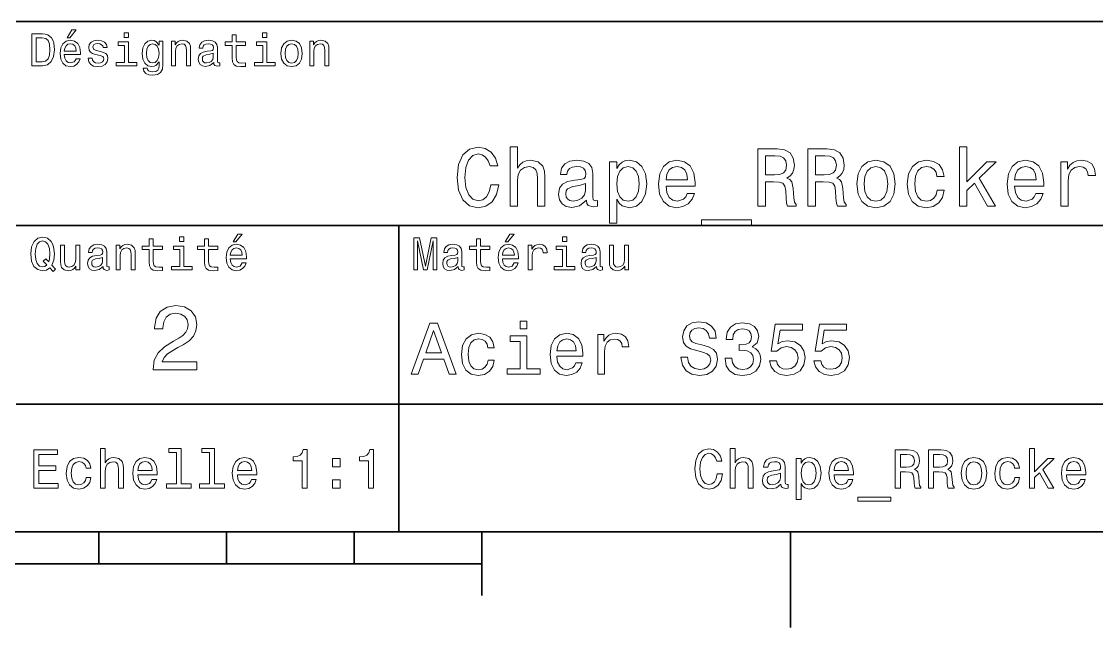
# Model space of a CAD drawing. Extents: x 0 to 297, y 0 to 210.
# Drawn here: x 162.4 to 246.7, y 2.5 to 50 of the extents above; entities that cross this region are included whole.
import ezdxf

# ---------------------------------------------------------------- set-up
doc = ezdxf.new("R2010")
doc.units = 0

msp = doc.modelspace()

# ---------------------------------------------------------------- linework, layer by layer
at = {"color": 7, "lineweight": 35}
for p, q in [((162, 50), (287, 50)), ((162, 34), (287, 34)), ((162, 20), (287, 20)), ((10, 10), (287, 10)), ((97, 10), (287, 10)), ((98.5, 7.5), (198.5, 7.5))]:
    msp.add_line(p, q, dxfattribs=at)
at = {"color": 7, "lineweight": 35, "ltscale": 0.35}
msp.add_line((192, 20), (192, 34), dxfattribs=at)
at = {"color": 7, "lineweight": 35, "ltscale": 0.25}
msp.add_line((192, 10), (192, 20), dxfattribs=at)
at = {"color": 7, "lineweight": 35, "ltscale": 0.0625}
for p, q in [((168.5, 10), (168.5, 7.5)), ((178.5, 10), (178.5, 7.5)), ((188.5, 10), (188.5, 7.5))]:
    msp.add_line(p, q, dxfattribs=at)
at = {"color": 7, "lineweight": 35, "ltscale": 0.125}
msp.add_line((198.5, 10), (198.5, 5), dxfattribs=at)
at = {"color": 7, "lineweight": 35, "ltscale": 0.1875}
msp.add_line((222.699997, 10), (222.699997, 2.5), dxfattribs=at)
at = {"color": 7, "lineweight": 13}
for points in [[(164.080688, 49.030979), (163.248566, 49.030979), (163.248566, 46.530979), (164.080688, 46.530979), (164.473343, 46.610229), (164.765137, 46.851585), (164.945251, 47.244236), (165.010086, 47.780979), (164.952454, 48.328529), (164.880402, 48.544666), (164.779541, 48.717579), (164.487747, 48.951729), (164.296829, 49.009365)], [(166.004318, 48.728386), (166.216858, 48.728386), (166.717575, 49.340778), (166.364548, 49.340778)], [(170.824203, 49.117435), (170.489197, 49.117435), (170.489197, 48.757202), (170.824203, 48.757202)], [(178.943802, 48.130402), (178.943802, 47.161381), (178.965424, 46.84798), (179.066284, 46.631844), (179.268005, 46.505764), (179.610229, 46.462536), (179.984863, 46.480545), (179.984863, 46.754322), (179.71109, 46.732708), (179.46254, 46.761528), (179.329254, 46.851585), (179.271606, 47.00288), (179.260803, 47.215416), (179.260803, 48.130402), (179.984863, 48.130402), (179.984863, 48.400574), (179.260803, 48.400574), (179.260803, 48.966137), (178.943802, 48.966137), (178.943802, 48.400574), (178.396255, 48.400574), (178.396255, 48.130402)], [(181.667145, 49.117435), (181.332138, 49.117435), (181.332138, 48.757202), (181.667145, 48.757202)], [(164.055481, 48.731987), (164.329254, 48.677952), (164.516571, 48.512245), (164.628235, 48.216858), (164.664261, 47.780979), (164.624634, 47.359509), (164.51297, 47.064121), (164.322052, 46.887608), (164.055481, 46.829971), (163.583572, 46.829971), (163.583572, 48.731987)], [(165.784576, 47.406338), (167.052597, 47.406338), (167.056198, 47.554035), (166.998566, 47.9683), (166.840057, 48.278099), (166.587891, 48.465416), (166.252884, 48.533859), (165.925079, 48.461815), (165.672913, 48.260086), (165.510803, 47.932278), (165.453171, 47.5), (165.507202, 47.056915), (165.669312, 46.732708), (165.917862, 46.530979), (166.242081, 46.462536), (166.523056, 46.509365), (166.753601, 46.631844), (166.922913, 46.826366), (167.020172, 47.085735), (166.706772, 47.085735), (166.641937, 46.941643), (166.548264, 46.833572), (166.281708, 46.747116), (166.07637, 46.786743), (165.921463, 46.912823), (165.820602, 47.118156), (165.784576, 47.395531)], [(165.784576, 47.672909), (165.824203, 47.921471), (165.921463, 48.105186), (166.069168, 48.216858), (166.263687, 48.256485), (166.454605, 48.216858), (166.60231, 48.105186), (166.692368, 47.921471), (166.724777, 47.672909)], [(168.623199, 47.658501), (168.317001, 47.730545), (168.090057, 47.8134), (168.014404, 47.982708), (168.036026, 48.101585), (168.111664, 48.188038), (168.234146, 48.242073), (168.41066, 48.263687), (168.579971, 48.242073), (168.713257, 48.177231), (168.799713, 48.079971), (168.835739, 47.950287), (169.145538, 47.950287), (169.145538, 47.957493), (169.091492, 48.191643), (168.943802, 48.375359), (168.713257, 48.490635), (168.41066, 48.533859), (168.104462, 48.490635), (167.881119, 48.371758), (167.740631, 48.195244), (167.697403, 47.971901), (167.729828, 47.755764), (167.830688, 47.604465), (167.996399, 47.496399), (168.237747, 47.42075), (168.590775, 47.334293), (168.806915, 47.244236), (168.864548, 47.172188), (168.886169, 47.064121), (168.853745, 46.930836), (168.767288, 46.829971), (168.626801, 46.765129), (168.439484, 46.743515), (168.241348, 46.765129), (168.09726, 46.840778), (168, 46.963257), (167.960373, 47.132565), (167.654175, 47.132565), (167.704605, 46.844379), (167.85231, 46.635445), (168.086456, 46.509365), (168.41066, 46.462536), (168.749283, 46.509365), (168.997833, 46.635445), (169.149139, 46.837173), (169.203171, 47.100143), (169.163544, 47.327087), (169.05188, 47.481987), (168.868149, 47.582851)], [(170.8134, 46.79755), (170.8134, 48.400574), (169.999283, 48.400574), (169.999283, 48.130402), (170.496399, 48.130402), (170.496399, 46.79755), (169.847977, 46.79755), (169.847977, 46.530979), (171.469025, 46.530979), (171.469025, 46.79755)], [(173.518738, 46.617435), (173.518738, 48.465416), (173.216141, 48.465416), (173.216141, 48.152016), (172.967575, 48.4366), (172.816284, 48.508644), (172.646973, 48.533859), (172.340775, 48.461815), (172.103027, 48.260086), (171.94812, 47.935879), (171.894089, 47.5), (171.94812, 47.060516), (172.103027, 46.736309), (172.340775, 46.530979), (172.646973, 46.462536), (172.819885, 46.487751), (172.963974, 46.552593), (173.216141, 46.826366), (173.216141, 46.552593), (173.187317, 46.336456), (173.108063, 46.181557), (172.956772, 46.091499), (172.729828, 46.059078), (172.531708, 46.080692), (172.391205, 46.134727), (172.30835, 46.228386), (172.283142, 46.354465), (171.976944, 46.354465), (171.976944, 46.340057), (172.023773, 46.109509), (172.167862, 45.9366), (172.398407, 45.824928), (172.711823, 45.785301), (173.086456, 45.839336), (173.335022, 45.990635), (173.47551, 46.253601)], [(172.221909, 47.5), (172.254318, 47.820606), (172.351593, 48.058357), (172.502884, 48.198845), (172.704605, 48.249279), (172.917145, 48.198845), (173.075653, 48.058357), (173.172913, 47.820606), (173.208939, 47.5), (173.172913, 47.172188), (173.075653, 46.938038), (172.917145, 46.793949), (172.704605, 46.747116), (172.502884, 46.793949), (172.351593, 46.938038), (172.254318, 47.175793)], [(174.181549, 46.530979), (174.498566, 46.530979), (174.498566, 47.647694), (174.530975, 47.903458), (174.635452, 48.090778), (174.797546, 48.206051), (175.013687, 48.249279), (175.1866, 48.213257), (175.294662, 48.115993), (175.348709, 47.953888), (175.366714, 47.737751), (175.366714, 46.530979), (175.683716, 46.530979), (175.683716, 47.802593), (175.669312, 48.058357), (175.604462, 48.270893), (175.391937, 48.465416), (175.060516, 48.533859), (174.876801, 48.508644), (174.721909, 48.440201), (174.588623, 48.324928), (174.484146, 48.170029), (174.484146, 48.465416), (174.181549, 48.465416)], [(177.499283, 46.783142), (177.499283, 46.772335), (177.517288, 46.649857), (177.57132, 46.5634), (177.798264, 46.494957), (177.974777, 46.523773), (177.974777, 46.76873), (177.899139, 46.757923), (177.798264, 46.804756), (177.780258, 46.948845), (177.780258, 47.950287), (177.73703, 48.206051), (177.610947, 48.386166), (177.391205, 48.494236), (177.081406, 48.533859), (176.778824, 48.490635), (176.555481, 48.368156), (176.414978, 48.177231), (176.368149, 47.925072), (176.368149, 47.903458), (176.65274, 47.903458), (176.677948, 48.054756), (176.757202, 48.162823), (176.886887, 48.227665), (177.070602, 48.25288), (177.247116, 48.234871), (177.373199, 48.180836), (177.448853, 48.087173), (177.47406, 47.957493), (177.459656, 47.806194), (177.402023, 47.730545), (177.257919, 47.694523), (176.987747, 47.665707), (176.677948, 47.600864), (176.458206, 47.485592), (176.328537, 47.305473), (176.28891, 47.038906), (176.324921, 46.801151), (176.4366, 46.624638), (176.616714, 46.512966), (176.86528, 46.473343), (177.200287, 46.548992)], [(181.656342, 46.79755), (181.656342, 48.400574), (180.842224, 48.400574), (180.842224, 48.130402), (181.33934, 48.130402), (181.33934, 46.79755), (180.690918, 46.79755), (180.690918, 46.530979), (182.311966, 46.530979), (182.311966, 46.79755)], [(182.762253, 47.496399), (182.819885, 47.056915), (182.985596, 46.732708), (183.248566, 46.530979), (183.601593, 46.462536), (183.951004, 46.530979), (184.213974, 46.729107), (184.379684, 47.053314), (184.440918, 47.496399), (184.379684, 47.935879), (184.213974, 48.263687), (183.951004, 48.461815), (183.601593, 48.533859), (183.248566, 48.461815), (182.985596, 48.260086), (182.819885, 47.935879)], [(183.086456, 47.5), (183.118881, 47.824207), (183.219742, 48.058357), (183.381851, 48.20245), (183.601593, 48.25288), (183.817719, 48.20245), (183.979828, 48.061958), (184.080688, 47.824207), (184.116714, 47.5), (184.080688, 47.172188), (183.979828, 46.934437), (183.817719, 46.790344), (183.601593, 46.743515), (183.381851, 46.790344), (183.219742, 46.934437), (183.118881, 47.172188)], [(185.024506, 46.530979), (185.341492, 46.530979), (185.341492, 47.647694), (185.373917, 47.903458), (185.478394, 48.090778), (185.640488, 48.206051), (185.856628, 48.249279), (186.029541, 48.213257), (186.137604, 48.115993), (186.19165, 47.953888), (186.209656, 47.737751), (186.209656, 46.530979), (186.526657, 46.530979), (186.526657, 47.802593), (186.512253, 48.058357), (186.447403, 48.270893), (186.234879, 48.465416), (185.903458, 48.533859), (185.719742, 48.508644), (185.56485, 48.440201), (185.431564, 48.324928), (185.327087, 48.170029), (185.327087, 48.465416), (185.024506, 48.465416)], [(177.463257, 47.208214), (177.420029, 47.020893), (177.304749, 46.876801), (177.131851, 46.783142), (176.919312, 46.750721), (176.782425, 46.76873), (176.68515, 46.826366), (176.623917, 46.927231), (176.605911, 47.067722), (176.620316, 47.193802), (176.677948, 47.283859), (176.908508, 47.384727), (177.200287, 47.427952), (177.463257, 47.514408)], [(199.226227, 37.203171), (199.096542, 36.658501), (198.882568, 36.269451), (198.58429, 36.029537), (198.234146, 35.951729), (197.812683, 36.068443), (197.481979, 36.418587), (197.26152, 36.989193), (197.190201, 37.780258), (197.26152, 38.564842), (197.475494, 39.14193), (197.806198, 39.492073), (198.234146, 39.615273), (198.54538, 39.55043), (198.811234, 39.368874), (199.018723, 39.077087), (199.161377, 38.675072), (199.777374, 38.675072), (199.582855, 39.291065), (199.245667, 39.757923), (198.785294, 40.049709), (198.234146, 40.153458), (197.546829, 39.991352), (197.021606, 39.537464), (196.684433, 38.791786), (196.567719, 37.780258), (196.684433, 36.76873), (197.021606, 36.023052), (197.546829, 35.562679), (198.234146, 35.407059), (198.837173, 35.530258), (199.323486, 35.873917), (199.667145, 36.438038), (199.848694, 37.203171)], [(200.73703, 35.530258), (201.307632, 35.530258), (201.307632, 37.540344), (201.365997, 38.000721), (201.554031, 38.337894), (201.845825, 38.545387), (202.234863, 38.623199), (202.546112, 38.558357), (202.740631, 38.383286), (202.837891, 38.091499), (202.870316, 37.70245), (202.870316, 35.530258), (203.440918, 35.530258), (203.440918, 37.819164), (203.414978, 38.279537), (203.298264, 38.662102), (202.91571, 39.012245), (202.319168, 39.135445), (201.994949, 39.090057), (201.716141, 38.966858), (201.482712, 38.772331), (201.307632, 38.506485), (201.307632, 40.185879), (200.73703, 40.185879)], [(220.150574, 35.530258), (220.753601, 35.530258), (220.753601, 37.430115), (221.369598, 37.430115), (221.823486, 37.41066), (222.108795, 37.319885), (222.264404, 37.105907), (222.329254, 36.723343), (222.361664, 36.139767), (222.400574, 35.757202), (222.478378, 35.530258), (223.159225, 35.530258), (223.159225, 35.653458), (223.010086, 35.835014), (222.958206, 36.172188), (222.912827, 36.898415), (222.802597, 37.4366), (222.653458, 37.605186), (222.420029, 37.728386), (222.679398, 37.890488), (222.860947, 38.117435), (222.977661, 38.402737), (223.016571, 38.746395), (222.925781, 39.291065), (222.666428, 39.699566), (222.238464, 39.945965), (221.654892, 40.030258), (220.150574, 40.030258)], [(224.054031, 35.530258), (224.657059, 35.530258), (224.657059, 37.430115), (225.273056, 37.430115), (225.726944, 37.41066), (226.012238, 37.319885), (226.167862, 37.105907), (226.232712, 36.723343), (226.265121, 36.139767), (226.304031, 35.757202), (226.381836, 35.530258), (227.062683, 35.530258), (227.062683, 35.653458), (226.913544, 35.835014), (226.861664, 36.172188), (226.816284, 36.898415), (226.706055, 37.4366), (226.556915, 37.605186), (226.323486, 37.728386), (226.582855, 37.890488), (226.764404, 38.117435), (226.881119, 38.402737), (226.920029, 38.746395), (226.829254, 39.291065), (226.569885, 39.699566), (226.141922, 39.945965), (225.55835, 40.030258), (224.054031, 40.030258)], [(235.945953, 35.530258), (236.516571, 35.530258), (236.516571, 36.755764), (237.113098, 37.332851), (238.137604, 35.530258), (238.779541, 35.530258), (237.502151, 37.728386), (238.811951, 39.012245), (238.092209, 39.012245), (236.516571, 37.443081), (236.516571, 40.185879), (235.945953, 40.185879)], [(206.708923, 35.98415), (206.708923, 35.964695), (206.741348, 35.744236), (206.838608, 35.588615), (207.247116, 35.465416), (207.564835, 35.517288), (207.564835, 35.958214), (207.428665, 35.938759), (207.247116, 36.023052), (207.214691, 36.282421), (207.214691, 38.085014), (207.136887, 38.545387), (206.909943, 38.869595), (206.514404, 39.064121), (205.956772, 39.135445), (205.412094, 39.057636), (205.010086, 38.837173), (204.757202, 38.493515), (204.672913, 38.039623), (204.672913, 38.000721), (205.18515, 38.000721), (205.230545, 38.273052), (205.373199, 38.467579), (205.606628, 38.584293), (205.937317, 38.629681), (206.255035, 38.59726), (206.481979, 38.5), (206.618149, 38.331409), (206.663544, 38.09798), (206.637604, 37.825645), (206.533859, 37.68948), (206.27449, 37.624638), (205.788177, 37.572765), (205.230545, 37.456051), (204.835007, 37.248558), (204.601578, 36.924351), (204.530258, 36.444523), (204.595093, 36.016571), (204.796112, 35.698845), (205.120316, 35.497837), (205.567719, 35.426514), (206.170746, 35.562679)], [(209.082123, 38.474064), (209.082123, 39.012245), (208.51152, 39.012245), (208.51152, 34.181557), (209.082123, 34.181557), (209.082123, 36.061958), (209.283142, 35.757202), (209.510086, 35.556194), (210.080688, 35.407059), (210.625351, 35.530258), (211.053314, 35.899857), (211.332123, 36.483429), (211.435883, 37.274494), (211.332123, 38.059078), (211.053314, 38.642651), (210.625351, 39.005764), (210.080688, 39.135445), (209.769455, 39.096542), (209.503601, 38.973343), (209.276657, 38.76585)], [(212.946686, 37.105907), (215.229095, 37.105907), (215.235596, 37.371758), (215.131836, 38.117435), (214.846542, 38.675072), (214.392654, 39.012245), (213.789627, 39.135445), (213.19957, 39.005764), (212.745667, 38.642651), (212.453888, 38.052593), (212.350143, 37.274494), (212.447403, 36.476944), (212.739197, 35.893372), (213.1866, 35.530258), (213.770172, 35.407059), (214.27594, 35.491352), (214.690918, 35.711815), (214.995667, 36.061958), (215.170746, 36.528816), (214.606628, 36.528816), (214.489914, 36.269451), (214.32132, 36.074928), (213.841492, 35.919308), (213.471893, 35.990631), (213.193085, 36.217579), (213.01152, 36.587173), (212.946686, 37.086452)], [(221.486313, 39.479107), (221.881836, 39.440201), (222.16066, 39.317001), (222.335724, 39.090057), (222.394089, 38.733429), (222.329254, 38.357346), (222.154175, 38.130402), (221.855911, 38.013687), (221.447403, 37.981266), (220.753601, 37.981266), (220.753601, 39.479107)], [(225.389771, 39.479107), (225.785294, 39.440201), (226.064117, 39.317001), (226.239197, 39.090057), (226.297546, 38.733429), (226.232712, 38.357346), (226.057632, 38.130402), (225.759369, 38.013687), (225.350861, 37.981266), (224.657059, 37.981266), (224.657059, 39.479107)], [(227.892639, 37.268009), (227.996399, 36.476944), (228.294662, 35.893372), (228.768005, 35.530258), (229.403458, 35.407059), (230.03241, 35.530258), (230.505768, 35.886887), (230.804031, 36.470459), (230.914261, 37.268009), (230.804031, 38.059078), (230.505768, 38.649136), (230.03241, 39.005764), (229.403458, 39.135445), (228.768005, 39.005764), (228.294662, 38.642651), (227.996399, 38.059078)], [(234.182281, 37.858067), (234.746399, 37.858067), (234.629669, 38.376801), (234.350861, 38.785301), (233.916412, 39.038185), (233.352295, 39.135445), (232.729828, 39.005764), (232.256485, 38.642651), (231.958206, 38.052593), (231.854462, 37.261528), (231.951721, 36.476944), (232.243515, 35.893372), (232.703888, 35.530258), (233.332855, 35.407059), (233.890488, 35.504322), (234.324921, 35.776657), (234.623199, 36.204609), (234.752869, 36.775215), (234.208206, 36.775215), (234.110947, 36.412102), (233.929382, 36.139767), (233.670029, 35.97118), (233.352295, 35.919308), (232.956772, 36.003601), (232.671463, 36.262966), (232.496399, 36.684437), (232.438034, 37.280979), (232.496399, 37.864552), (232.677948, 38.286022), (232.969727, 38.545387), (233.352295, 38.636166), (233.689484, 38.577808), (233.942352, 38.428673), (234.110947, 38.182274)], [(240.270889, 37.105907), (242.553314, 37.105907), (242.559784, 37.371758), (242.456055, 38.117435), (242.170746, 38.675072), (241.716858, 39.012245), (241.113831, 39.135445), (240.523773, 39.005764), (240.069885, 38.642651), (239.778091, 38.052593), (239.674347, 37.274494), (239.771606, 36.476944), (240.0634, 35.893372), (240.510803, 35.530258), (241.094376, 35.407059), (241.600143, 35.491352), (242.015121, 35.711815), (242.319885, 36.061958), (242.494949, 36.528816), (241.930832, 36.528816), (241.814117, 36.269451), (241.645523, 36.074928), (241.165695, 35.919308), (240.796112, 35.990631), (240.517288, 36.217579), (240.335724, 36.587173), (240.270889, 37.086452)], [(243.889038, 35.530258), (244.459656, 35.530258), (244.459656, 37.520893), (244.518005, 38.000721), (244.693085, 38.344379), (244.978378, 38.551872), (245.360947, 38.623199), (245.64624, 38.577808), (245.860229, 38.448124), (245.989899, 38.227665), (246.035294, 37.929394), (246.612381, 37.929394), (246.534576, 38.454609), (246.320602, 38.830692), (245.963974, 39.057636), (245.477661, 39.135445), (245.146973, 39.083572), (244.861664, 38.953888), (244.60878, 38.733429), (244.407776, 38.435158), (244.407776, 39.012245), (243.889038, 39.012245)], [(209.983429, 35.919308), (209.600861, 36.003601), (209.322037, 36.262966), (209.146973, 36.684437), (209.088608, 37.274494), (209.146973, 37.858067), (209.322037, 38.279537), (209.600861, 38.532421), (209.983429, 38.623199), (210.333572, 38.532421), (210.612396, 38.273052), (210.78746, 37.851585), (210.852295, 37.274494), (210.78746, 36.690922), (210.612396, 36.262966), (210.333572, 36.003601)], [(212.946686, 37.585735), (213.018005, 38.033138), (213.193085, 38.363831), (213.458923, 38.564842), (213.809082, 38.636166), (214.15274, 38.564842), (214.418579, 38.363831), (214.580688, 38.033138), (214.639038, 37.585735)], [(228.476227, 37.274494), (228.534576, 37.858067), (228.716125, 38.279537), (229.007919, 38.538902), (229.403458, 38.629681), (229.792511, 38.538902), (230.08429, 38.286022), (230.265839, 37.858067), (230.330688, 37.274494), (230.265839, 36.684437), (230.08429, 36.256481), (229.792511, 35.997116), (229.403458, 35.912823), (229.007919, 35.997116), (228.716125, 36.256481), (228.534576, 36.684437)], [(240.270889, 37.585735), (240.342209, 38.033138), (240.517288, 38.363831), (240.783142, 38.564842), (241.13327, 38.636166), (241.476944, 38.564842), (241.742798, 38.363831), (241.904892, 38.033138), (241.963257, 37.585735)], [(206.644089, 36.749279), (206.566284, 36.412102), (206.35878, 36.152737), (206.047546, 35.98415), (205.664978, 35.925793), (205.418579, 35.958214), (205.243515, 36.061958), (205.133286, 36.243515), (205.100861, 36.496395), (205.126801, 36.723343), (205.230545, 36.885445), (205.645523, 37.067001), (206.170746, 37.14481), (206.644089, 37.30043)], [(215.741348, 34.453888), (215.741348, 34), (219.644806, 34), (219.644806, 34.453888)], [(164.642654, 30.685879), (164.916428, 30.401297), (165.107346, 30.592218), (164.811966, 30.894812), (164.963257, 31.305475), (165.010086, 31.780979), (164.941635, 32.339336), (164.862396, 32.56628), (164.757919, 32.753601), (164.46254, 33.009365), (164.282425, 33.074207), (164.08429, 33.099422), (163.702454, 33.009365), (163.41066, 32.757202), (163.223343, 32.342937), (163.158508, 31.780979), (163.223343, 31.219019), (163.407059, 30.804754), (163.698853, 30.54899), (164.08429, 30.462536), (164.39769, 30.520172)], [(172.438034, 32.130402), (172.438034, 31.161383), (172.459656, 30.847982), (172.560516, 30.631844), (172.762253, 30.505762), (173.104462, 30.462536), (173.479111, 30.480547), (173.479111, 30.754322), (173.205338, 30.732708), (172.956772, 30.761526), (172.823486, 30.851583), (172.765854, 31.002882), (172.755035, 31.215418), (172.755035, 32.130402), (173.479111, 32.130402), (173.479111, 32.400574), (172.755035, 32.400574), (172.755035, 32.966137), (172.438034, 32.966137), (172.438034, 32.400574), (171.890488, 32.400574), (171.890488, 32.130402)], [(175.161377, 33.117435), (174.82637, 33.117435), (174.82637, 32.757202), (175.161377, 32.757202)], [(176.775223, 32.130402), (176.775223, 31.161383), (176.796829, 30.847982), (176.89769, 30.631844), (177.099426, 30.505762), (177.44165, 30.462536), (177.816284, 30.480547), (177.816284, 30.754322), (177.542511, 30.732708), (177.293945, 30.761526), (177.16066, 30.851583), (177.103027, 31.002882), (177.092224, 31.215418), (177.092224, 32.130402), (177.816284, 32.130402), (177.816284, 32.400574), (177.092224, 32.400574), (177.092224, 32.966137), (176.775223, 32.966137), (176.775223, 32.400574), (176.227661, 32.400574), (176.227661, 32.130402)], [(179.015854, 32.728386), (179.228394, 32.728386), (179.729111, 33.340778), (179.376083, 33.340778)], [(193.183716, 30.530979), (193.46109, 30.530979), (193.46109, 32.80043), (193.929398, 30.530979), (194.239197, 30.530979), (194.703888, 32.80043), (194.703888, 30.530979), (194.984863, 30.530979), (194.984863, 33.030979), (194.545395, 33.030979), (194.08429, 30.826368), (193.626801, 33.030979), (193.183716, 33.030979)], [(198.100861, 32.130402), (198.100861, 31.161383), (198.122482, 30.847982), (198.223343, 30.631844), (198.425079, 30.505762), (198.767288, 30.462536), (199.141937, 30.480547), (199.141937, 30.754322), (198.868149, 30.732708), (198.619598, 30.761526), (198.486313, 30.851583), (198.42868, 31.002882), (198.417862, 31.215418), (198.417862, 32.130402), (199.141937, 32.130402), (199.141937, 32.400574), (198.417862, 32.400574), (198.417862, 32.966137), (198.100861, 32.966137), (198.100861, 32.400574), (197.553314, 32.400574), (197.553314, 32.130402)], [(200.341492, 32.728386), (200.554031, 32.728386), (201.054749, 33.340778), (200.701736, 33.340778)], [(205.161377, 33.117435), (204.82637, 33.117435), (204.82637, 32.757202), (205.161377, 32.757202)], [(164.41571, 30.916426), (164.260803, 30.801151), (164.08429, 30.765129), (163.850143, 30.829971), (163.666428, 31.024494), (163.543945, 31.341497), (163.504318, 31.780979), (163.543945, 32.216858), (163.662827, 32.537464), (163.846542, 32.731987), (164.08429, 32.80043), (164.318451, 32.731987), (164.502167, 32.533859), (164.621033, 32.213257), (164.664261, 31.780979), (164.631851, 31.40634), (164.5634, 31.150576), (164.329254, 31.395533), (164.13472, 31.211815)], [(166.998566, 32.465416), (166.681549, 32.465416), (166.681549, 31.348703), (166.645538, 31.089336), (166.541061, 30.902016), (166.378967, 30.786743), (166.166428, 30.750719), (165.997116, 30.779539), (165.889053, 30.865993), (165.827805, 31.013687), (165.8134, 31.222622), (165.8134, 32.465416), (165.496399, 32.465416), (165.496399, 31.193804), (165.507202, 30.93804), (165.575653, 30.725504), (165.784576, 30.530979), (166.119598, 30.462536), (166.299713, 30.487751), (166.454605, 30.552593), (166.587891, 30.664265), (166.695969, 30.826368), (166.695969, 30.530979), (166.998566, 30.530979)], [(168.824921, 30.78314), (168.824921, 30.772333), (168.842941, 30.649855), (168.896973, 30.5634), (169.123917, 30.494957), (169.30043, 30.523775), (169.30043, 30.768732), (169.224777, 30.757925), (169.123917, 30.804754), (169.105911, 30.948847), (169.105911, 31.950287), (169.062683, 32.206051), (168.9366, 32.386166), (168.716858, 32.494236), (168.407059, 32.533859), (168.104462, 32.490635), (167.881119, 32.368156), (167.740631, 32.177231), (167.693802, 31.925072), (167.693802, 31.903458), (167.978394, 31.903458), (168.003601, 32.054756), (168.082855, 32.162823), (168.21254, 32.227665), (168.396255, 32.25288), (168.572769, 32.234871), (168.698853, 32.180836), (168.77449, 32.087173), (168.799713, 31.957493), (168.785309, 31.806194), (168.727661, 31.730547), (168.583572, 31.694523), (168.3134, 31.665705), (168.003601, 31.600864), (167.783859, 31.48559), (167.654175, 31.305475), (167.614548, 31.038904), (167.650574, 30.801151), (167.762253, 30.62464), (167.942368, 30.512968), (168.190918, 30.473343), (168.52594, 30.54899)], [(169.844376, 30.530979), (170.161377, 30.530979), (170.161377, 31.647694), (170.193802, 31.903458), (170.298279, 32.090778), (170.460373, 32.206051), (170.676514, 32.249279), (170.849426, 32.213257), (170.957489, 32.115993), (171.011536, 31.95389), (171.029541, 31.737751), (171.029541, 30.530979), (171.346542, 30.530979), (171.346542, 31.802593), (171.332138, 32.058357), (171.267288, 32.270893), (171.054749, 32.465416), (170.723343, 32.533859), (170.539627, 32.508644), (170.38472, 32.440201), (170.251434, 32.324928), (170.146973, 32.170029), (170.146973, 32.465416), (169.844376, 32.465416)], [(175.150574, 30.79755), (175.150574, 32.400574), (174.336456, 32.400574), (174.336456, 32.130402), (174.833572, 32.130402), (174.833572, 30.79755), (174.185165, 30.79755), (174.185165, 30.530979), (175.806198, 30.530979), (175.806198, 30.79755)], [(178.796112, 31.40634), (180.064117, 31.40634), (180.067719, 31.554033), (180.010086, 31.9683), (179.851593, 32.278099), (179.599426, 32.465416), (179.264404, 32.533859), (178.9366, 32.461815), (178.684433, 32.260086), (178.522339, 31.932276), (178.464691, 31.5), (178.518738, 31.056915), (178.680832, 30.732708), (178.929398, 30.530979), (179.253601, 30.462536), (179.534576, 30.509365), (179.765137, 30.631844), (179.934433, 30.826368), (180.031708, 31.085733), (179.718292, 31.085733), (179.653458, 30.941643), (179.559799, 30.833572), (179.293228, 30.747118), (179.087891, 30.786743), (178.932999, 30.912823), (178.832138, 31.118155), (178.796112, 31.395533)], [(178.796112, 31.672911), (178.835739, 31.921469), (178.932999, 32.105186), (179.080688, 32.216858), (179.275208, 32.256485), (179.466141, 32.216858), (179.613831, 32.105186), (179.703888, 31.921469), (179.736313, 31.672911)], [(196.656342, 30.78314), (196.656342, 30.772333), (196.674347, 30.649855), (196.728394, 30.5634), (196.955338, 30.494957), (197.131851, 30.523775), (197.131851, 30.768732), (197.056198, 30.757925), (196.955338, 30.804754), (196.937317, 30.948847), (196.937317, 31.950287), (196.894089, 32.206051), (196.768005, 32.386166), (196.548264, 32.494236), (196.23848, 32.533859), (195.935883, 32.490635), (195.71254, 32.368156), (195.572052, 32.177231), (195.525223, 31.925072), (195.525223, 31.903458), (195.809799, 31.903458), (195.835022, 32.054756), (195.914261, 32.162823), (196.043945, 32.227665), (196.227661, 32.25288), (196.404175, 32.234871), (196.530258, 32.180836), (196.605911, 32.087173), (196.631119, 31.957493), (196.616714, 31.806194), (196.559082, 31.730547), (196.414978, 31.694523), (196.144806, 31.665705), (195.835022, 31.600864), (195.61528, 31.48559), (195.485596, 31.305475), (195.445969, 31.038904), (195.481995, 30.801151), (195.593658, 30.62464), (195.773773, 30.512968), (196.022339, 30.473343), (196.357346, 30.54899)], [(200.121765, 31.40634), (201.389771, 31.40634), (201.393372, 31.554033), (201.335739, 31.9683), (201.177231, 32.278099), (200.925079, 32.465416), (200.590057, 32.533859), (200.262253, 32.461815), (200.010086, 32.260086), (199.847977, 31.932276), (199.790344, 31.5), (199.844376, 31.056915), (200.006485, 30.732708), (200.255051, 30.530979), (200.579254, 30.462536), (200.860229, 30.509365), (201.090775, 30.631844), (201.260086, 30.826368), (201.357346, 31.085733), (201.043945, 31.085733), (200.979111, 30.941643), (200.885452, 30.833572), (200.618881, 30.747118), (200.413544, 30.786743), (200.258652, 30.912823), (200.157776, 31.118155), (200.121765, 31.395533)], [(200.121765, 31.672911), (200.161377, 31.921469), (200.258652, 32.105186), (200.406342, 32.216858), (200.600861, 32.256485), (200.791794, 32.216858), (200.939484, 32.105186), (201.029541, 31.921469), (201.061966, 31.672911)], [(202.131851, 30.530979), (202.448853, 30.530979), (202.448853, 31.636887), (202.481262, 31.903458), (202.578537, 32.094379), (202.73703, 32.209652), (202.94957, 32.249279), (203.108063, 32.224064), (203.226944, 32.152016), (203.298996, 32.029537), (203.324203, 31.863832), (203.644806, 31.863832), (203.601593, 32.155621), (203.482712, 32.364552), (203.284576, 32.490635), (203.014404, 32.533859), (202.830688, 32.505043), (202.672195, 32.432995), (202.531708, 32.310516), (202.420029, 32.144814), (202.420029, 32.465416), (202.131851, 32.465416)], [(205.150574, 30.79755), (205.150574, 32.400574), (204.336456, 32.400574), (204.336456, 32.130402), (204.833572, 32.130402), (204.833572, 30.79755), (204.185165, 30.79755), (204.185165, 30.530979), (205.806198, 30.530979), (205.806198, 30.79755)], [(207.499283, 30.78314), (207.499283, 30.772333), (207.517288, 30.649855), (207.57132, 30.5634), (207.798264, 30.494957), (207.974777, 30.523775), (207.974777, 30.768732), (207.899139, 30.757925), (207.798264, 30.804754), (207.780258, 30.948847), (207.780258, 31.950287), (207.73703, 32.206051), (207.610947, 32.386166), (207.391205, 32.494236), (207.081406, 32.533859), (206.778824, 32.490635), (206.555481, 32.368156), (206.414978, 32.177231), (206.368149, 31.925072), (206.368149, 31.903458), (206.65274, 31.903458), (206.677948, 32.054756), (206.757202, 32.162823), (206.886887, 32.227665), (207.070602, 32.25288), (207.247116, 32.234871), (207.373199, 32.180836), (207.448853, 32.087173), (207.47406, 31.957493), (207.459656, 31.806194), (207.402023, 31.730547), (207.257919, 31.694523), (206.987747, 31.665705), (206.677948, 31.600864), (206.458206, 31.48559), (206.328537, 31.305475), (206.28891, 31.038904), (206.324921, 30.801151), (206.4366, 30.62464), (206.616714, 30.512968), (206.86528, 30.473343), (207.200287, 30.54899)], [(210.010086, 32.465416), (209.693085, 32.465416), (209.693085, 31.348703), (209.657059, 31.089336), (209.552597, 30.902016), (209.390488, 30.786743), (209.177948, 30.750719), (209.008636, 30.779539), (208.900574, 30.865993), (208.83934, 31.013687), (208.824921, 31.222622), (208.824921, 32.465416), (208.507919, 32.465416), (208.507919, 31.193804), (208.518738, 30.93804), (208.587173, 30.725504), (208.796112, 30.530979), (209.131119, 30.462536), (209.311234, 30.487751), (209.466141, 30.552593), (209.599426, 30.664265), (209.707489, 30.826368), (209.707489, 30.530979), (210.010086, 30.530979)], [(168.78891, 31.208212), (168.745682, 31.020893), (168.630402, 30.876801), (168.457489, 30.78314), (168.244965, 30.750719), (168.108063, 30.768732), (168.010803, 30.826368), (167.94957, 30.927233), (167.931549, 31.067722), (167.945969, 31.193804), (168.003601, 31.283861), (168.234146, 31.384726), (168.52594, 31.427954), (168.78891, 31.514408)], [(196.620316, 31.208212), (196.577087, 31.020893), (196.461823, 30.876801), (196.28891, 30.78314), (196.07637, 30.750719), (195.939484, 30.768732), (195.842224, 30.826368), (195.780975, 30.927233), (195.76297, 31.067722), (195.777374, 31.193804), (195.835022, 31.283861), (196.065567, 31.384726), (196.357346, 31.427954), (196.620316, 31.514408)], [(207.463257, 31.208212), (207.420029, 31.020893), (207.304749, 30.876801), (207.131851, 30.78314), (206.919312, 30.750719), (206.782425, 30.768732), (206.68515, 30.826368), (206.623917, 30.927233), (206.605911, 31.067722), (206.620316, 31.193804), (206.677948, 31.283861), (206.908508, 31.384726), (207.200287, 31.427954), (207.463257, 31.514408)], [(172.742065, 22.700289), (176.178665, 22.700289), (176.178665, 23.319885), (173.462524, 23.319885), (173.613831, 23.658503), (173.873199, 23.939482), (174.672897, 24.45101), (175.097977, 24.667147), (175.573486, 24.976946), (175.912094, 25.337177), (176.106628, 25.762249), (176.178665, 26.244957), (176.056183, 26.850143), (175.717575, 27.325649), (175.198837, 27.628242), (174.528809, 27.736313), (173.837173, 27.613834), (173.311234, 27.275217), (172.97261, 26.734871), (172.857346, 26.021614), (172.857346, 25.92075), (173.512955, 25.92075), (173.512955, 25.978386), (173.577805, 26.4683), (173.772324, 26.828531), (174.082123, 27.059078), (174.492783, 27.138329), (174.91066, 27.066282), (175.220459, 26.886168), (175.42218, 26.605188), (175.494232, 26.252163), (175.443802, 25.92075), (175.306915, 25.639771), (175.076355, 25.394814), (174.759354, 25.178675), (174.33429, 24.948128), (173.628235, 24.501442), (173.131119, 24.025938), (172.835724, 23.449568), (172.742065, 22.721903)], [(192.982712, 22.360231), (193.51297, 22.360231), (193.933716, 23.536024), (195.530258, 23.536024), (195.951004, 22.360231), (196.492798, 22.360231), (195.028824, 26.365995), (194.440918, 26.365995)], [(202.048996, 26.49856), (201.51297, 26.49856), (201.51297, 25.922192), (202.048996, 25.922192)], [(214.642654, 23.680117), (214.118149, 23.680117), (214.233429, 23.069164), (214.521606, 22.619596), (214.965424, 22.348703), (215.564835, 22.250721), (216.158508, 22.342941), (216.60231, 22.596542), (216.88472, 22.994238), (216.988464, 23.518732), (216.902023, 23.991356), (216.659943, 24.296831), (216.268005, 24.49856), (215.743515, 24.648417), (215.293945, 24.757925), (215, 24.884727), (214.832855, 25.069164), (214.780975, 25.357349), (214.832855, 25.616714), (214.982712, 25.812681), (215.213257, 25.945246), (215.530258, 25.991356), (215.853027, 25.933718), (216.106628, 25.778099), (216.273773, 25.518732), (216.354462, 25.167149), (216.878967, 25.167149), (216.878967, 25.178675), (216.786743, 25.720463), (216.515854, 26.12392), (216.08934, 26.377522), (215.51297, 26.463978), (214.994232, 26.377522), (214.590775, 26.135448), (214.331406, 25.760807), (214.239197, 25.276657), (214.314117, 24.844381), (214.533142, 24.550434), (214.878967, 24.354467), (215.351593, 24.204613), (215.818451, 24.072046), (216.170029, 23.945246), (216.383286, 23.760807), (216.458206, 23.461096), (216.389053, 23.155621), (216.210373, 22.925074), (215.939484, 22.780981), (215.587891, 22.734871), (215.195969, 22.798271), (214.896255, 22.98271), (214.706055, 23.282421)], [(217.570602, 23.616716), (217.570602, 23.57637), (217.662827, 23.023056), (217.933716, 22.60807), (218.360229, 22.342941), (218.925079, 22.244957), (219.52449, 22.342941), (219.97406, 22.596542), (220.262253, 23), (220.365997, 23.518732), (220.319885, 23.858791), (220.193085, 24.135448), (219.985596, 24.348703), (219.708939, 24.504324), (220.083572, 24.815563), (220.216141, 25.311239), (220.129684, 25.760807), (219.881836, 26.100864), (219.478378, 26.314121), (218.925079, 26.38905), (218.406342, 26.296831), (218.008636, 26.043228), (217.749283, 25.639771), (217.662827, 25.103746), (217.662827, 25.063402), (218.175797, 25.063402), (218.221893, 25.432278), (218.371765, 25.697407), (218.613831, 25.858791), (218.953888, 25.916428), (219.253601, 25.870317), (219.472626, 25.749281), (219.605194, 25.553314), (219.657059, 25.288185), (219.605194, 25.005764), (219.466858, 24.815563), (219.224777, 24.700289), (218.896255, 24.665707), (218.671463, 24.671471), (218.671463, 24.216139), (218.953888, 24.227667), (219.317001, 24.175793), (219.587891, 24.037464), (219.749283, 23.812681), (219.806915, 23.518732), (219.743515, 23.184439), (219.57637, 22.9366), (219.311234, 22.780981), (218.959656, 22.729107), (218.596542, 22.786745), (218.331406, 22.959656), (218.164261, 23.236313), (218.100861, 23.616716)], [(221.0634, 23.40346), (221.190201, 22.930836), (221.472626, 22.56196), (221.887604, 22.331413), (222.417862, 22.244957), (223, 22.348703), (223.455322, 22.631124), (223.743515, 23.080692), (223.853027, 23.657061), (223.755035, 24.193085), (223.478378, 24.613834), (223.046112, 24.884727), (222.48703, 24.98271), (222.054749, 24.913546), (221.720459, 24.723343), (221.881836, 25.801153), (223.634003, 25.801153), (223.634003, 26.273777), (221.495682, 26.273777), (221.17868, 24.152739), (221.639771, 24.152739), (221.97406, 24.423632), (222.400574, 24.521614), (222.769455, 24.458214), (223.051865, 24.273777), (223.230545, 23.991356), (223.293945, 23.628242), (223.230545, 23.265131), (223.046112, 22.98271), (222.763687, 22.804035), (222.400574, 22.740635), (222.095093, 22.780981), (221.858795, 22.913546), (221.685883, 23.121038), (221.599426, 23.40346)], [(224.533142, 23.40346), (224.659943, 22.930836), (224.942352, 22.56196), (225.357346, 22.331413), (225.887604, 22.244957), (226.469742, 22.348703), (226.925064, 22.631124), (227.213257, 23.080692), (227.322769, 23.657061), (227.224777, 24.193085), (226.94812, 24.613834), (226.515839, 24.884727), (225.956772, 24.98271), (225.52449, 24.913546), (225.190201, 24.723343), (225.351578, 25.801153), (227.103745, 25.801153), (227.103745, 26.273777), (224.965424, 26.273777), (224.648407, 24.152739), (225.109512, 24.152739), (225.443802, 24.423632), (225.870316, 24.521614), (226.239197, 24.458214), (226.521606, 24.273777), (226.700287, 23.991356), (226.763687, 23.628242), (226.700287, 23.265131), (226.515839, 22.98271), (226.233429, 22.804035), (225.870316, 22.740635), (225.564835, 22.780981), (225.328522, 22.913546), (225.155609, 23.121038), (225.069153, 23.40346)], [(194.118149, 24.025938), (194.734863, 25.789627), (195.351578, 24.025938)], [(198.982712, 24.429396), (199.484146, 24.429396), (199.380402, 24.890491), (199.132568, 25.253603), (198.746399, 25.478386), (198.244949, 25.564842), (197.69165, 25.449568), (197.270889, 25.126802), (197.005768, 24.602306), (196.913544, 23.899136), (197, 23.201731), (197.259369, 22.682999), (197.668594, 22.360231), (198.227661, 22.250721), (198.723343, 22.337177), (199.109512, 22.579252), (199.374634, 22.959656), (199.489914, 23.46686), (199.005768, 23.46686), (198.919312, 23.144093), (198.757919, 22.902018), (198.527374, 22.752163), (198.244949, 22.706053), (197.893372, 22.780981), (197.639771, 23.011528), (197.484146, 23.386168), (197.432281, 23.916428), (197.484146, 24.43516), (197.645538, 24.809799), (197.904892, 25.040346), (198.244949, 25.121038), (198.544662, 25.069164), (198.769455, 24.9366), (198.919312, 24.717581)], [(202.031708, 22.786745), (202.031708, 25.351585), (200.729111, 25.351585), (200.729111, 24.91931), (201.52449, 24.91931), (201.52449, 22.786745), (200.48703, 22.786745), (200.48703, 22.360231), (203.080688, 22.360231), (203.080688, 22.786745)], [(204.394806, 23.760807), (206.42363, 23.760807), (206.429398, 23.99712), (206.337173, 24.659943), (206.083572, 25.155621), (205.680115, 25.455332), (205.144089, 25.564842), (204.619598, 25.449568), (204.216141, 25.126802), (203.956772, 24.602306), (203.864548, 23.910664), (203.951004, 23.201731), (204.210373, 22.682999), (204.608063, 22.360231), (205.126801, 22.250721), (205.57637, 22.325649), (205.945251, 22.521614), (206.216141, 22.832853), (206.371765, 23.247839), (205.870316, 23.247839), (205.766571, 23.017292), (205.616714, 22.844381), (205.190201, 22.706053), (204.861664, 22.769453), (204.613831, 22.971182), (204.452454, 23.299713), (204.394806, 23.743517)], [(207.610947, 22.360231), (208.118149, 22.360231), (208.118149, 24.129684), (208.170029, 24.556196), (208.325653, 24.861671), (208.579254, 25.04611), (208.919312, 25.10951), (209.172913, 25.069164), (209.363113, 24.953892), (209.478394, 24.757925), (209.518738, 24.492796), (210.031708, 24.492796), (209.96254, 24.959656), (209.772339, 25.293949), (209.455338, 25.495678), (209.023056, 25.564842), (208.729111, 25.518732), (208.47551, 25.40346), (208.250717, 25.207493), (208.072052, 24.942364), (208.072052, 25.455332), (207.610947, 25.455332)], [(204.394806, 24.187321), (204.458206, 24.585014), (204.613831, 24.878963), (204.850143, 25.057638), (205.161377, 25.121038), (205.466858, 25.057638), (205.703171, 24.878963), (205.84726, 24.585014), (205.899139, 24.187321)], [(163.393372, 13.428675), (165.295395, 13.428675), (165.295395, 13.791787), (163.791061, 13.791787), (163.791061, 14.807637), (165.131119, 14.807637), (165.131119, 15.166427), (163.791061, 15.166427), (163.791061, 16.065563), (165.260803, 16.065563), (165.260803, 16.428675), (163.393372, 16.428675)], [(168.610947, 13.428675), (168.991348, 13.428675), (168.991348, 14.768732), (169.030258, 15.075649), (169.155624, 15.300432), (169.350143, 15.438761), (169.609512, 15.490635), (169.817001, 15.447407), (169.946686, 15.330692), (170.011536, 15.136168), (170.033142, 14.876801), (170.033142, 13.428675), (170.413544, 13.428675), (170.413544, 14.954612), (170.396255, 15.261528), (170.318451, 15.516571), (170.0634, 15.75), (169.66571, 15.832133), (169.44957, 15.801874), (169.263687, 15.719741), (169.108063, 15.590058), (168.991348, 15.412825), (168.991348, 16.532421), (168.610947, 16.532421)], [(174.572052, 16.212536), (174.572052, 13.748559), (173.789627, 13.748559), (173.789627, 13.428675), (175.730545, 13.428675), (175.730545, 13.748559), (174.952454, 13.748559), (174.952454, 16.532421), (173.97551, 16.532421), (173.97551, 16.212536)], [(177.174347, 16.212536), (177.174347, 13.748559), (176.391937, 13.748559), (176.391937, 13.428675), (178.332855, 13.428675), (178.332855, 13.748559), (177.554749, 13.748559), (177.554749, 16.532421), (176.577805, 16.532421), (176.577805, 16.212536)], [(184.416412, 13.428675), (184.809784, 13.428675), (184.809784, 16.450289), (184.515839, 16.450289), (184.438034, 16.1866), (184.28241, 16.009367), (184.044662, 15.905621), (183.716125, 15.871038), (183.716125, 15.564121), (184.416412, 15.564121)], [(189.621033, 13.428675), (190.014404, 13.428675), (190.014404, 16.450289), (189.720459, 16.450289), (189.642639, 16.1866), (189.48703, 16.009367), (189.249268, 15.905621), (188.920746, 15.871038), (188.920746, 15.564121), (189.621033, 15.564121)], [(216.966843, 14.543948), (216.880402, 14.180836), (216.737747, 13.92147), (216.538895, 13.761528), (216.305466, 13.709655), (216.02449, 13.787464), (215.804031, 14.020894), (215.657043, 14.401298), (215.609497, 14.928675), (215.657043, 15.45173), (215.799698, 15.836456), (216.020157, 16.069885), (216.305466, 16.152018), (216.512955, 16.108789), (216.690186, 15.987753), (216.828522, 15.793228), (216.923615, 15.525217), (217.33429, 15.525217), (217.204605, 15.93588), (216.979813, 16.247118), (216.672897, 16.441643), (216.305466, 16.510807), (215.84726, 16.402739), (215.497116, 16.100145), (215.272324, 15.603026), (215.194519, 14.928675), (215.272324, 14.254323), (215.497116, 13.757205), (215.84726, 13.450289), (216.305466, 13.346542), (216.707489, 13.428675), (217.031693, 13.657782), (217.260803, 14.033862), (217.381836, 14.543948)], [(217.97406, 13.428675), (218.354462, 13.428675), (218.354462, 14.768732), (218.393356, 15.075649), (218.518723, 15.300432), (218.713242, 15.438761), (218.97261, 15.490635), (219.180099, 15.447407), (219.309784, 15.330692), (219.374634, 15.136168), (219.39624, 14.876801), (219.39624, 13.428675), (219.776642, 13.428675), (219.776642, 14.954612), (219.759354, 15.261528), (219.681549, 15.516571), (219.426498, 15.75), (219.028809, 15.832133), (218.812668, 15.801874), (218.626785, 15.719741), (218.471176, 15.590058), (218.354462, 15.412825), (218.354462, 16.532421), (217.97406, 16.532421)], [(230.916412, 13.428675), (231.318436, 13.428675), (231.318436, 14.695246), (231.729095, 14.695246), (232.031693, 14.682277), (232.221893, 14.621758), (232.325638, 14.479107), (232.368866, 14.224064), (232.390488, 13.835014), (232.416412, 13.579971), (232.468292, 13.428675), (232.92218, 13.428675), (232.92218, 13.510807), (232.822754, 13.631845), (232.788177, 13.856628), (232.757919, 14.340778), (232.684433, 14.699568), (232.585007, 14.81196), (232.429382, 14.894093), (232.602295, 15.002162), (232.723328, 15.153459), (232.801147, 15.34366), (232.827087, 15.572767), (232.766556, 15.93588), (232.593658, 16.208214), (232.30835, 16.372478), (231.919296, 16.428675), (230.916412, 16.428675)], [(231.806915, 16.061239), (232.070602, 16.035303), (232.25647, 15.953171), (232.373184, 15.801874), (232.412094, 15.564121), (232.368866, 15.313401), (232.252151, 15.162104), (232.053299, 15.084294), (231.780975, 15.06268), (231.318436, 15.06268), (231.318436, 16.061239)], [(233.518723, 13.428675), (233.920746, 13.428675), (233.920746, 14.695246), (234.331406, 14.695246), (234.634003, 14.682277), (234.824203, 14.621758), (234.927948, 14.479107), (234.971176, 14.224064), (234.992783, 13.835014), (235.018723, 13.579971), (235.070602, 13.428675), (235.52449, 13.428675), (235.52449, 13.510807), (235.425064, 13.631845), (235.390488, 13.856628), (235.360229, 14.340778), (235.286743, 14.699568), (235.187317, 14.81196), (235.031693, 14.894093), (235.204605, 15.002162), (235.325638, 15.153459), (235.403442, 15.34366), (235.429382, 15.572767), (235.368866, 15.93588), (235.195953, 16.208214), (234.91066, 16.372478), (234.521606, 16.428675), (233.518723, 16.428675)], [(234.40921, 16.061239), (234.672897, 16.035303), (234.85878, 15.953171), (234.975494, 15.801874), (235.014404, 15.564121), (234.971176, 15.313401), (234.854462, 15.162104), (234.655609, 15.084294), (234.38327, 15.06268), (233.920746, 15.06268), (233.920746, 16.061239)], [(241.446686, 13.428675), (241.827087, 13.428675), (241.827087, 14.245678), (242.224777, 14.630404), (242.907776, 13.428675), (243.335724, 13.428675), (242.484146, 14.894093), (243.357346, 15.75), (242.877518, 15.75), (241.827087, 14.703891), (241.827087, 16.532421), (241.446686, 16.532421)], [(167.48703, 14.980548), (167.863113, 14.980548), (167.785309, 15.326369), (167.599426, 15.598703), (167.309799, 15.767292), (166.933716, 15.832133), (166.518738, 15.745678), (166.203171, 15.503603), (166.004318, 15.110231), (165.935165, 14.582853), (166, 14.059798), (166.194519, 13.67075), (166.501434, 13.428675), (166.920746, 13.346542), (167.292511, 13.411384), (167.582138, 13.592939), (167.780975, 13.878242), (167.867432, 14.258646), (167.504318, 14.258646), (167.439484, 14.016571), (167.318451, 13.835014), (167.145538, 13.722623), (166.933716, 13.688041), (166.670029, 13.744237), (166.479828, 13.917148), (166.363113, 14.198127), (166.324203, 14.595821), (166.363113, 14.984871), (166.484146, 15.26585), (166.67868, 15.438761), (166.933716, 15.49928), (167.158508, 15.460375), (167.327087, 15.360951), (167.439484, 15.196686)], [(171.546112, 14.479107), (173.067719, 14.479107), (173.072052, 14.656341), (173.002884, 15.153459), (172.812683, 15.525217), (172.510086, 15.75), (172.108063, 15.832133), (171.714691, 15.745678), (171.412109, 15.503603), (171.217575, 15.110231), (171.148422, 14.591499), (171.213257, 14.059798), (171.407776, 13.67075), (171.706055, 13.428675), (172.095108, 13.346542), (172.432281, 13.402739), (172.708939, 13.549712), (172.912109, 13.783141), (173.028824, 14.09438), (172.65274, 14.09438), (172.574936, 13.92147), (172.46254, 13.791787), (172.142654, 13.688041), (171.896255, 13.735591), (171.710373, 13.886888), (171.58934, 14.133286), (171.546112, 14.466139)], [(171.546112, 14.798992), (171.593658, 15.097262), (171.710373, 15.317724), (171.887604, 15.45173), (172.121033, 15.49928), (172.350143, 15.45173), (172.527374, 15.317724), (172.635452, 15.097262), (172.674347, 14.798992)], [(179.353027, 14.479107), (180.874634, 14.479107), (180.878967, 14.656341), (180.809799, 15.153459), (180.619598, 15.525217), (180.317001, 15.75), (179.914978, 15.832133), (179.521606, 15.745678), (179.219025, 15.503603), (179.02449, 15.110231), (178.955338, 14.591499), (179.020172, 14.059798), (179.214691, 13.67075), (179.51297, 13.428675), (179.902023, 13.346542), (180.239197, 13.402739), (180.515854, 13.549712), (180.719025, 13.783141), (180.835739, 14.09438), (180.459656, 14.09438), (180.381851, 13.92147), (180.269455, 13.791787), (179.94957, 13.688041), (179.703171, 13.735591), (179.517288, 13.886888), (179.396255, 14.133286), (179.353027, 14.466139)], [(179.353027, 14.798992), (179.400574, 15.097262), (179.517288, 15.317724), (179.694519, 15.45173), (179.927948, 15.49928), (180.157059, 15.45173), (180.33429, 15.317724), (180.442368, 15.097262), (180.481262, 14.798992)], [(186.798264, 15.105908), (187.394806, 15.105908), (187.394806, 15.75), (186.798264, 15.75)], [(221.955322, 13.731268), (221.955322, 13.7183), (221.976929, 13.571326), (222.041779, 13.46758), (222.314117, 13.385448), (222.525925, 13.42003), (222.525925, 13.713977), (222.43515, 13.701009), (222.314117, 13.757205), (222.292496, 13.930116), (222.292496, 15.131845), (222.240631, 15.438761), (222.089325, 15.6549), (221.825638, 15.784582), (221.453888, 15.832133), (221.090775, 15.78026), (220.822754, 15.633286), (220.654175, 15.404179), (220.597977, 15.101585), (220.597977, 15.075649), (220.939468, 15.075649), (220.969727, 15.257205), (221.064835, 15.386889), (221.220459, 15.464698), (221.440918, 15.494957), (221.652725, 15.473343), (221.804031, 15.408502), (221.894806, 15.29611), (221.925064, 15.140491), (221.907776, 14.958934), (221.838608, 14.868156), (221.665695, 14.824928), (221.341492, 14.790346), (220.969727, 14.712537), (220.706039, 14.574208), (220.55043, 14.358069), (220.502869, 14.038185), (220.546097, 13.752882), (220.680099, 13.541066), (220.89624, 13.407061), (221.194519, 13.35951), (221.596527, 13.450289)], [(223.53746, 15.391211), (223.53746, 15.75), (223.157059, 15.75), (223.157059, 12.529539), (223.53746, 12.529539), (223.53746, 13.783141), (223.671463, 13.579971), (223.822754, 13.445966), (224.203156, 13.346542), (224.566269, 13.428675), (224.851578, 13.675073), (225.03746, 14.064121), (225.106613, 14.591499), (225.03746, 15.114553), (224.851578, 15.503603), (224.566269, 15.745678), (224.203156, 15.832133), (223.995667, 15.806196), (223.818436, 15.724064), (223.667145, 15.585735)], [(224.138321, 13.688041), (223.88327, 13.744237), (223.697403, 13.917148), (223.580688, 14.198127), (223.541779, 14.591499), (223.580688, 14.980548), (223.697403, 15.261528), (223.88327, 15.430116), (224.138321, 15.490635), (224.37175, 15.430116), (224.557632, 15.257205), (224.674347, 14.976225), (224.717575, 14.591499), (224.674347, 14.20245), (224.557632, 13.917148), (224.37175, 13.744237)], [(226.113831, 14.479107), (227.635437, 14.479107), (227.639755, 14.656341), (227.570602, 15.153459), (227.380402, 15.525217), (227.077805, 15.75), (226.675781, 15.832133), (226.28241, 15.745678), (225.979813, 15.503603), (225.785294, 15.110231), (225.716125, 14.591499), (225.780975, 14.059798), (225.975494, 13.67075), (226.273773, 13.428675), (226.662811, 13.346542), (226.999985, 13.402739), (227.276642, 13.549712), (227.479813, 13.783141), (227.596527, 14.09438), (227.220459, 14.09438), (227.142639, 13.92147), (227.030243, 13.791787), (226.710373, 13.688041), (226.463974, 13.735591), (226.278091, 13.886888), (226.157059, 14.133286), (226.113831, 14.466139)], [(226.113831, 14.798992), (226.161377, 15.097262), (226.278091, 15.317724), (226.455322, 15.45173), (226.688751, 15.49928), (226.917862, 15.45173), (227.095093, 15.317724), (227.203156, 15.097262), (227.242065, 14.798992)], [(236.077805, 14.587176), (236.146973, 14.059798), (236.34581, 13.67075), (236.661377, 13.428675), (237.085007, 13.346542), (237.504318, 13.428675), (237.819885, 13.666427), (238.018723, 14.055476), (238.092209, 14.587176), (238.018723, 15.114553), (237.819885, 15.507925), (237.504318, 15.745678), (237.085007, 15.832133), (236.661377, 15.745678), (236.34581, 15.503603), (236.146973, 15.114553)], [(236.466858, 14.591499), (236.505753, 14.980548), (236.626801, 15.261528), (236.82132, 15.434439), (237.085007, 15.494957), (237.344376, 15.434439), (237.538895, 15.26585), (237.659943, 14.980548), (237.703156, 14.591499), (237.659943, 14.198127), (237.538895, 13.912825), (237.344376, 13.739914), (237.085007, 13.683718), (236.82132, 13.739914), (236.626801, 13.912825), (236.505753, 14.198127)], [(240.270889, 14.980548), (240.646973, 14.980548), (240.569153, 15.326369), (240.38327, 15.598703), (240.093658, 15.767292), (239.717575, 15.832133), (239.302582, 15.745678), (238.98703, 15.503603), (238.788177, 15.110231), (238.719009, 14.582853), (238.783859, 14.059798), (238.978378, 13.67075), (239.285294, 13.428675), (239.704605, 13.346542), (240.076355, 13.411384), (240.365982, 13.592939), (240.564835, 13.878242), (240.651291, 14.258646), (240.288177, 14.258646), (240.223328, 14.016571), (240.102295, 13.835014), (239.929382, 13.722623), (239.717575, 13.688041), (239.453888, 13.744237), (239.263687, 13.917148), (239.146973, 14.198127), (239.108063, 14.595821), (239.146973, 14.984871), (239.268005, 15.26585), (239.462524, 15.438761), (239.717575, 15.49928), (239.942352, 15.460375), (240.110947, 15.360951), (240.223328, 15.196686)], [(244.329971, 14.479107), (245.851578, 14.479107), (245.855896, 14.656341), (245.786743, 15.153459), (245.596542, 15.525217), (245.293945, 15.75), (244.891922, 15.832133), (244.49855, 15.745678), (244.195953, 15.503603), (244.001434, 15.110231), (243.932266, 14.591499), (243.997116, 14.059798), (244.191635, 13.67075), (244.489914, 13.428675), (244.878952, 13.346542), (245.216125, 13.402739), (245.492798, 13.549712), (245.695953, 13.783141), (245.812683, 14.09438), (245.4366, 14.09438), (245.35878, 13.92147), (245.246399, 13.791787), (244.926514, 13.688041), (244.680115, 13.735591), (244.494232, 13.886888), (244.373199, 14.133286), (244.329971, 14.466139)], [(244.329971, 14.798992), (244.377518, 15.097262), (244.494232, 15.317724), (244.671463, 15.45173), (244.904892, 15.49928), (245.134003, 15.45173), (245.311234, 15.317724), (245.419312, 15.097262), (245.458206, 14.798992)], [(221.912094, 14.241355), (221.860214, 14.016571), (221.721893, 13.84366), (221.514404, 13.731268), (221.259354, 13.692364), (221.095093, 13.713977), (220.978378, 13.783141), (220.904892, 13.904179), (220.88327, 14.072767), (220.900574, 14.224064), (220.969727, 14.332133), (221.246384, 14.453171), (221.596527, 14.505044), (221.912094, 14.60879)], [(186.798264, 13.428675), (187.394806, 13.428675), (187.394806, 14.072767), (186.798264, 14.072767)], [(227.976929, 12.711096), (227.976929, 12.408502), (230.579239, 12.408502), (230.579239, 12.711096)]]:
    msp.add_lwpolyline(points, close=True, dxfattribs=at)

doc.saveas('drawing.dxf')
